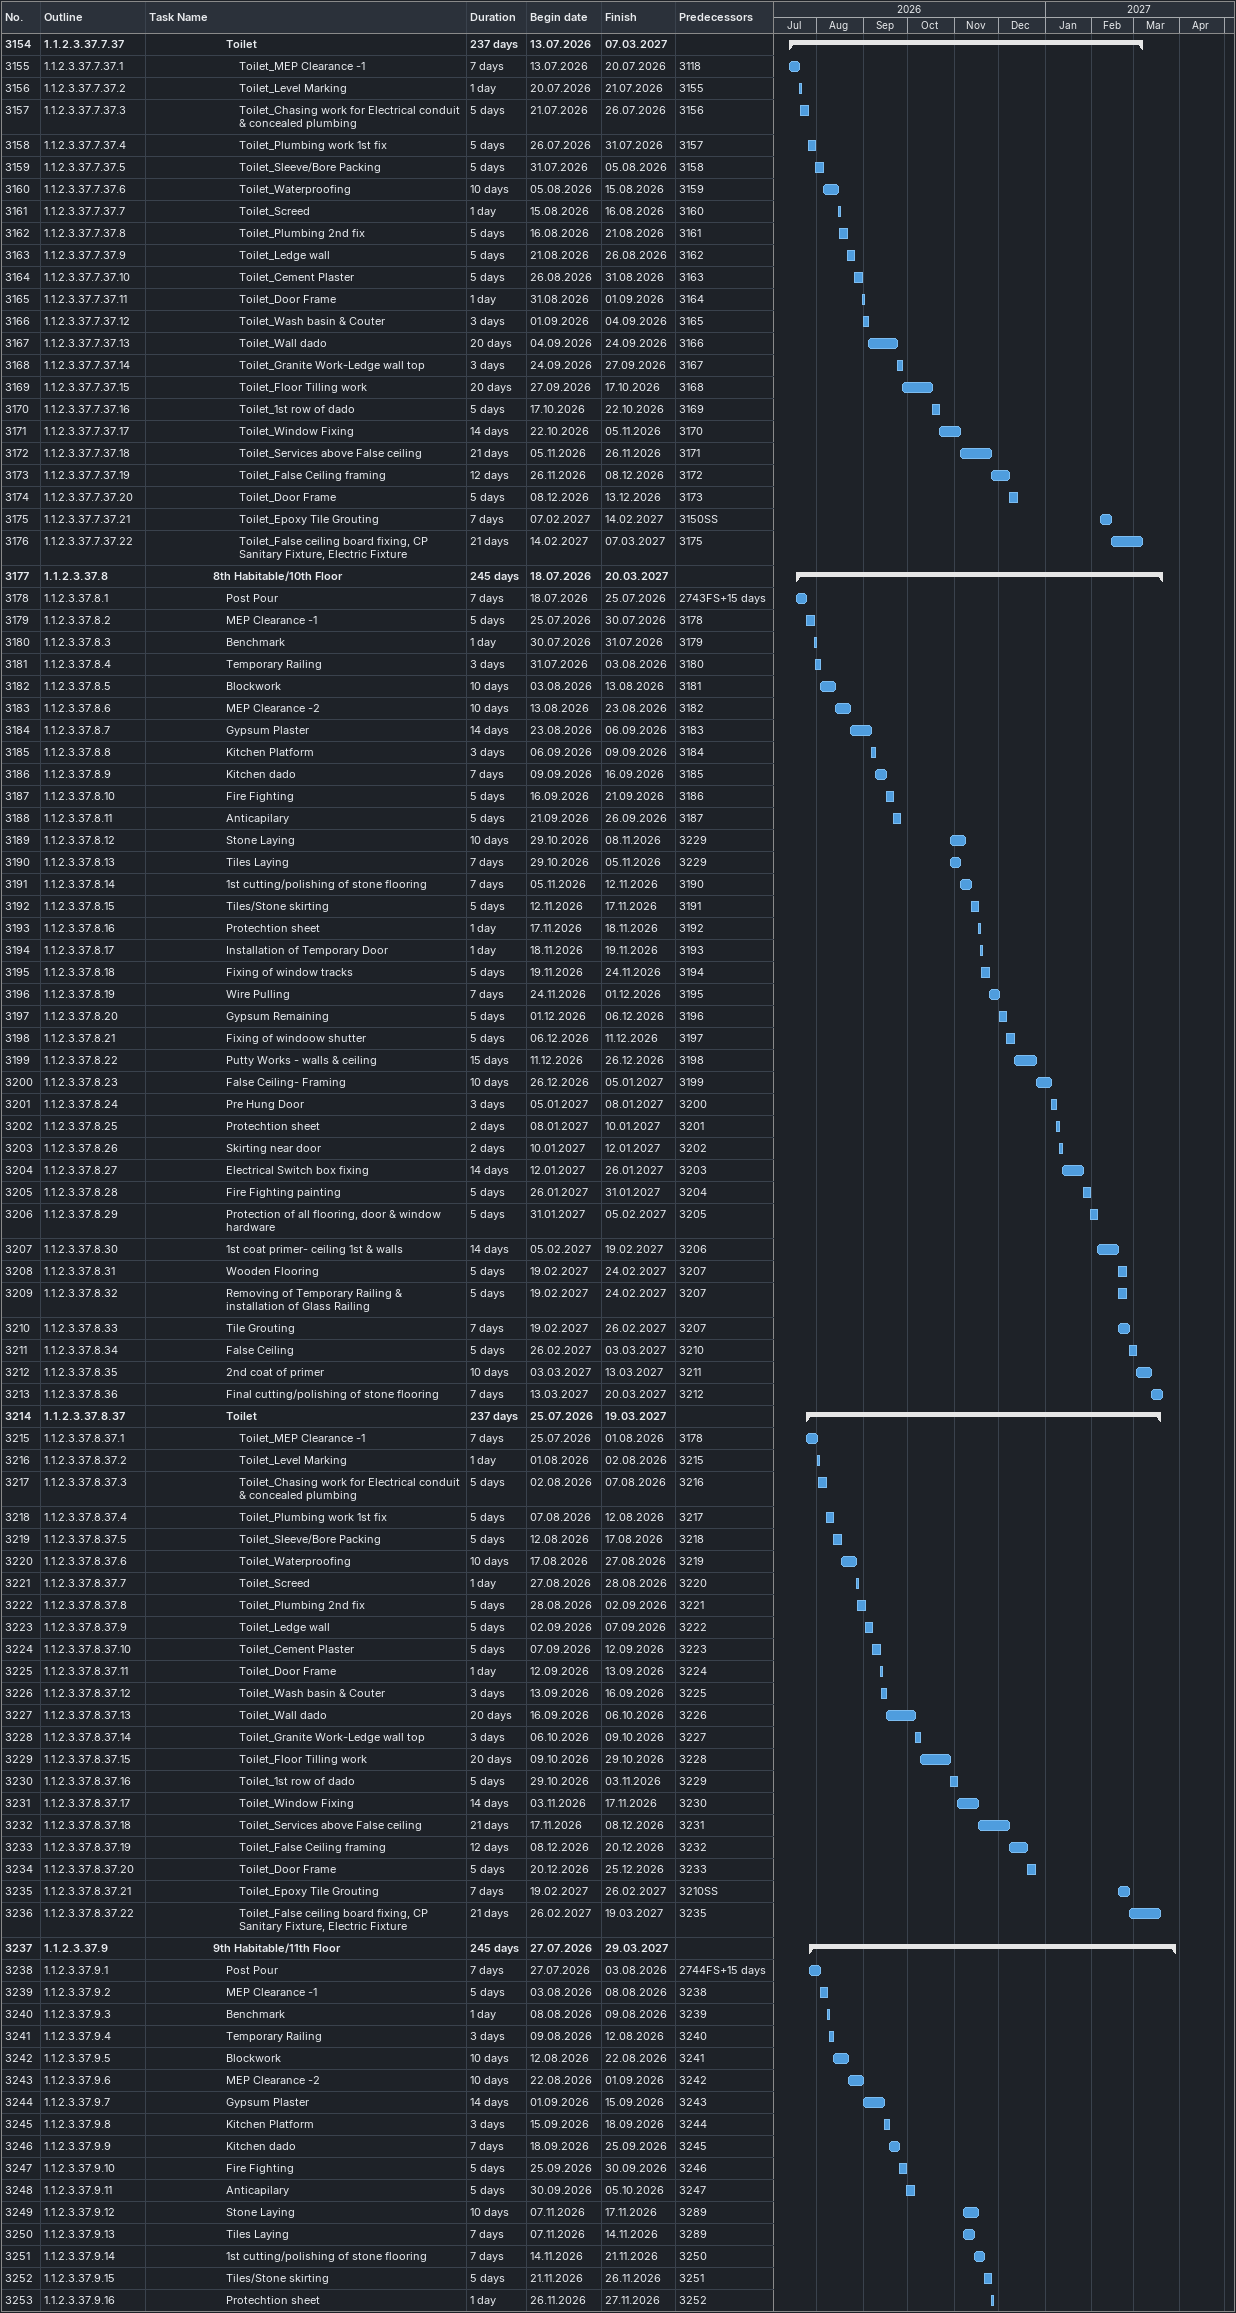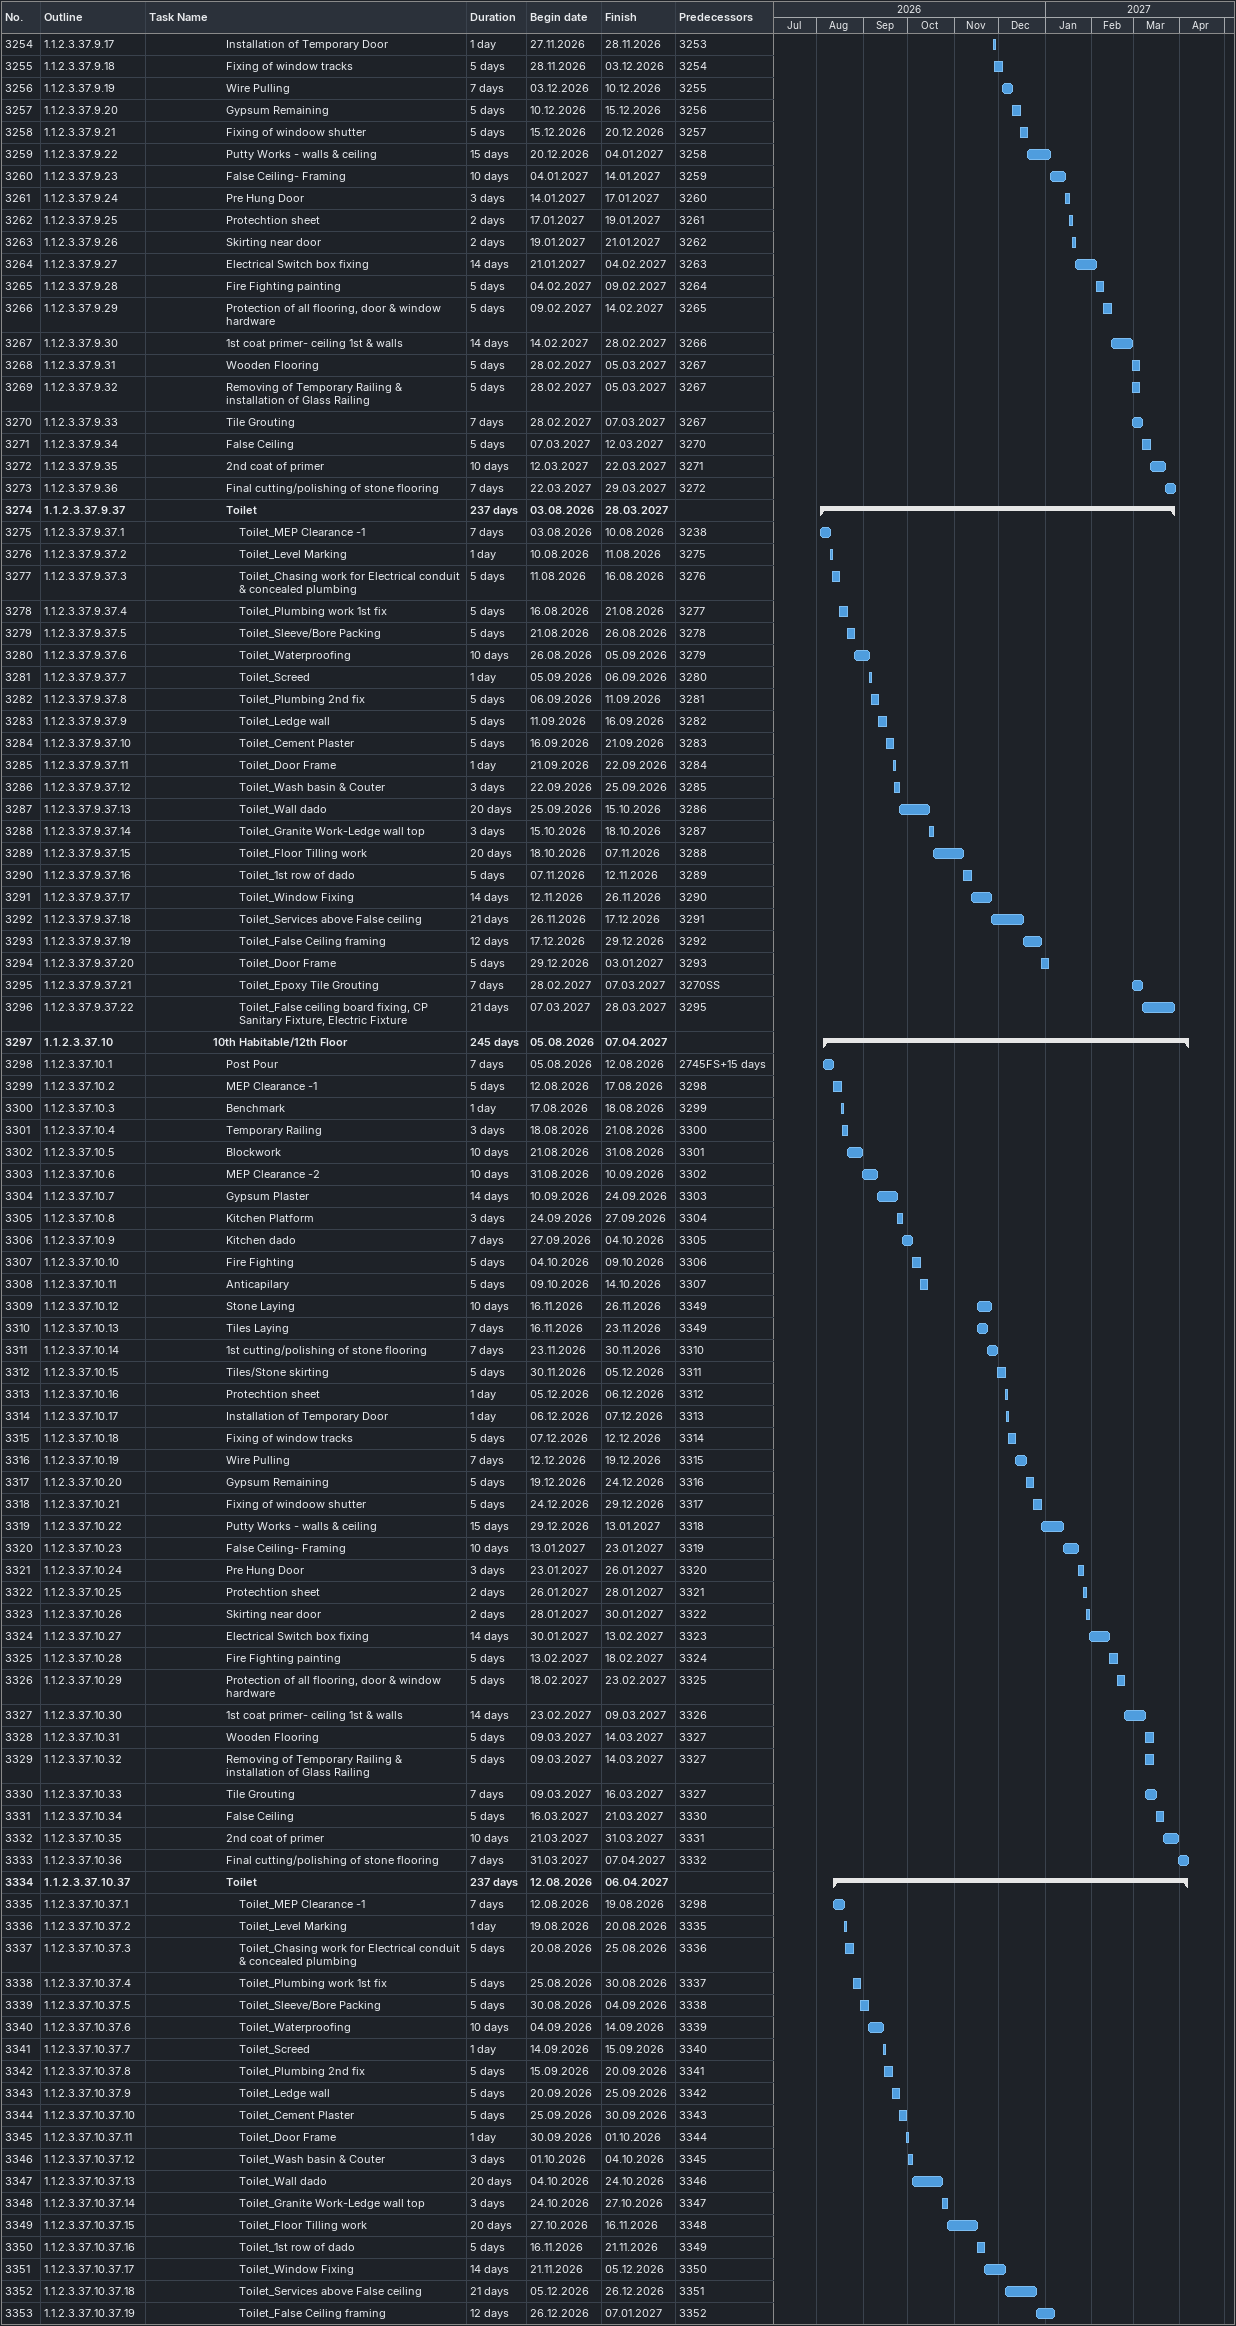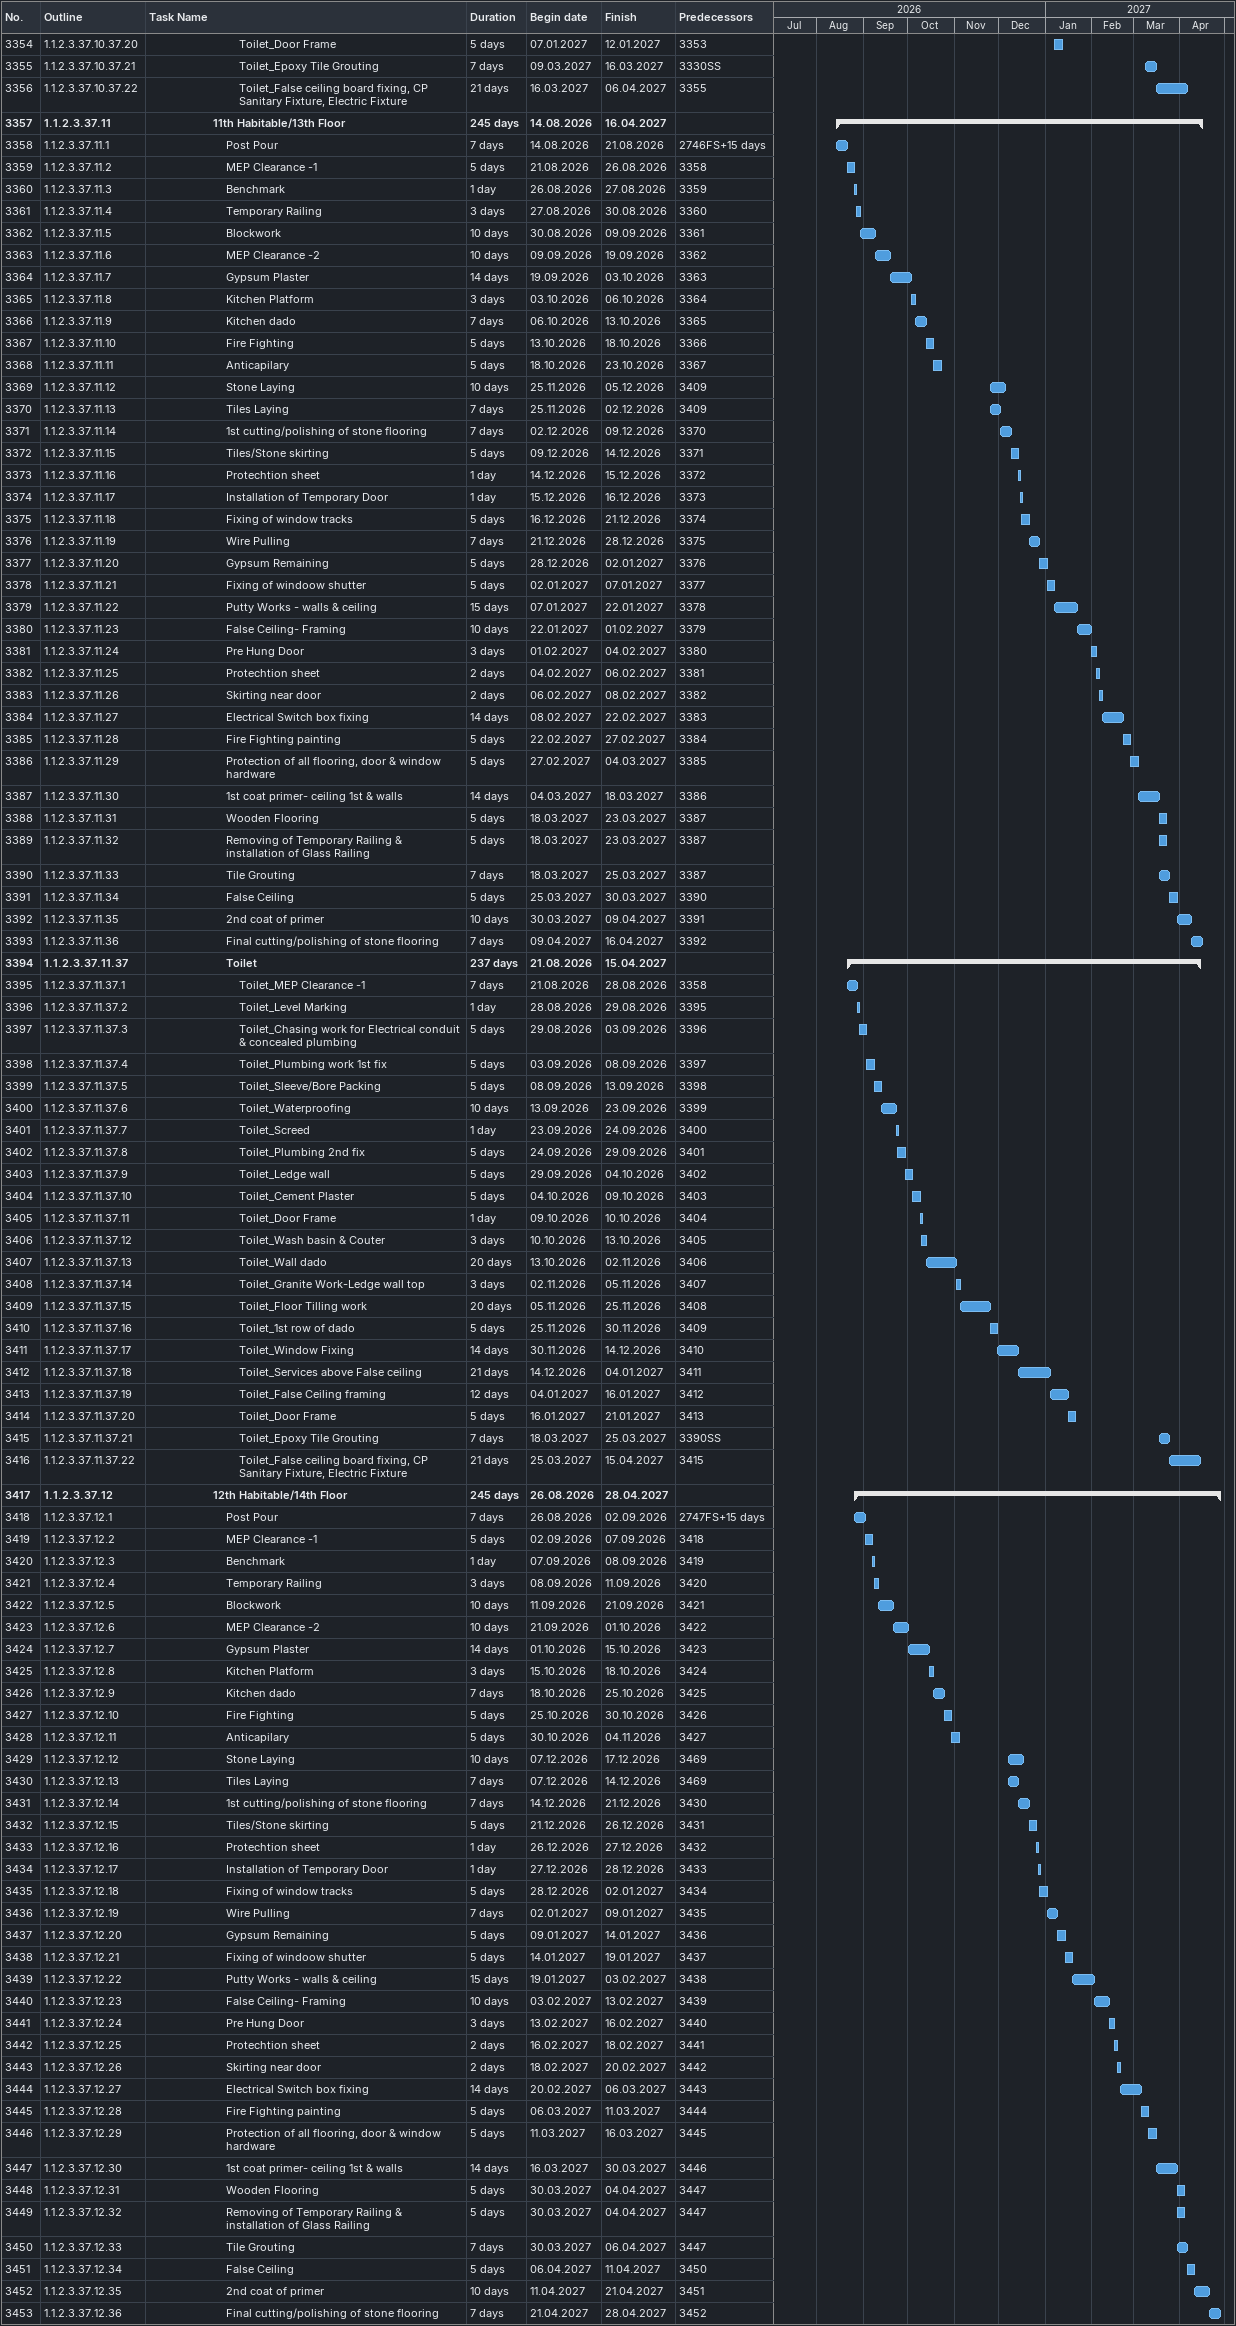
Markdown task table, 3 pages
| ID | WBS | Task | Duration | Start | Finish | Predecessors |
|---|---|---|---|---|---|---|
| 3154 | 1.1.2.3.37.7.37 | **Toilet** | 237d | 2026-07-13 | 2027-03-07 |  |
| 3155 | 1.1.2.3.37.7.37.1 | Toilet_MEP Clearance -1 | 7d | 2026-07-13 | 2026-07-20 | 3118 |
| 3156 | 1.1.2.3.37.7.37.2 | Toilet_Level Marking | 1d | 2026-07-20 | 2026-07-21 | 3155 |
| 3157 | 1.1.2.3.37.7.37.3 | Toilet_Chasing work for Electrical conduit & concealed plumbing | 5d | 2026-07-21 | 2026-07-26 | 3156 |
| 3158 | 1.1.2.3.37.7.37.4 | Toilet_Plumbing work 1st fix | 5d | 2026-07-26 | 2026-07-31 | 3157 |
| 3159 | 1.1.2.3.37.7.37.5 | Toilet_Sleeve/Bore Packing | 5d | 2026-07-31 | 2026-08-05 | 3158 |
| 3160 | 1.1.2.3.37.7.37.6 | Toilet_Waterproofing | 10d | 2026-08-05 | 2026-08-15 | 3159 |
| 3161 | 1.1.2.3.37.7.37.7 | Toilet_Screed | 1d | 2026-08-15 | 2026-08-16 | 3160 |
| 3162 | 1.1.2.3.37.7.37.8 | Toilet_Plumbing 2nd fix | 5d | 2026-08-16 | 2026-08-21 | 3161 |
| 3163 | 1.1.2.3.37.7.37.9 | Toilet_Ledge wall | 5d | 2026-08-21 | 2026-08-26 | 3162 |
| 3164 | 1.1.2.3.37.7.37.10 | Toilet_Cement Plaster | 5d | 2026-08-26 | 2026-08-31 | 3163 |
| 3165 | 1.1.2.3.37.7.37.11 | Toilet_Door Frame | 1d | 2026-08-31 | 2026-09-01 | 3164 |
| 3166 | 1.1.2.3.37.7.37.12 | Toilet_Wash basin & Couter | 3d | 2026-09-01 | 2026-09-04 | 3165 |
| 3167 | 1.1.2.3.37.7.37.13 | Toilet_Wall dado | 20d | 2026-09-04 | 2026-09-24 | 3166 |
| 3168 | 1.1.2.3.37.7.37.14 | Toilet_Granite Work-Ledge wall top | 3d | 2026-09-24 | 2026-09-27 | 3167 |
| 3169 | 1.1.2.3.37.7.37.15 | Toilet_Floor Tilling work | 20d | 2026-09-27 | 2026-10-17 | 3168 |
| 3170 | 1.1.2.3.37.7.37.16 | Toilet_1st row of dado | 5d | 2026-10-17 | 2026-10-22 | 3169 |
| 3171 | 1.1.2.3.37.7.37.17 | Toilet_Window Fixing | 14d | 2026-10-22 | 2026-11-05 | 3170 |
| 3172 | 1.1.2.3.37.7.37.18 | Toilet_Services above False ceiling | 21d | 2026-11-05 | 2026-11-26 | 3171 |
| 3173 | 1.1.2.3.37.7.37.19 | Toilet_False Ceiling framing | 12d | 2026-11-26 | 2026-12-08 | 3172 |
| 3174 | 1.1.2.3.37.7.37.20 | Toilet_Door Frame | 5d | 2026-12-08 | 2026-12-13 | 3173 |
| 3175 | 1.1.2.3.37.7.37.21 | Toilet_Epoxy Tile Grouting | 7d | 2027-02-07 | 2027-02-14 | 3150SS |
| 3176 | 1.1.2.3.37.7.37.22 | Toilet_False ceiling board fixing, CP Sanitary Fixture, Electric Fixture | 21d | 2027-02-14 | 2027-03-07 | 3175 |
| 3177 | 1.1.2.3.37.8 | **8th Habitable/10th Floor** | 245d | 2026-07-18 | 2027-03-20 |  |
| 3178 | 1.1.2.3.37.8.1 | Post Pour | 7d | 2026-07-18 | 2026-07-25 | 2743FS+15d |
| 3179 | 1.1.2.3.37.8.2 | MEP Clearance -1 | 5d | 2026-07-25 | 2026-07-30 | 3178 |
| 3180 | 1.1.2.3.37.8.3 | Benchmark | 1d | 2026-07-30 | 2026-07-31 | 3179 |
| 3181 | 1.1.2.3.37.8.4 | Temporary Railing | 3d | 2026-07-31 | 2026-08-03 | 3180 |
| 3182 | 1.1.2.3.37.8.5 | Blockwork | 10d | 2026-08-03 | 2026-08-13 | 3181 |
| 3183 | 1.1.2.3.37.8.6 | MEP Clearance -2 | 10d | 2026-08-13 | 2026-08-23 | 3182 |
| 3184 | 1.1.2.3.37.8.7 | Gypsum Plaster | 14d | 2026-08-23 | 2026-09-06 | 3183 |
| 3185 | 1.1.2.3.37.8.8 | Kitchen Platform | 3d | 2026-09-06 | 2026-09-09 | 3184 |
| 3186 | 1.1.2.3.37.8.9 | Kitchen dado | 7d | 2026-09-09 | 2026-09-16 | 3185 |
| 3187 | 1.1.2.3.37.8.10 | Fire Fighting | 5d | 2026-09-16 | 2026-09-21 | 3186 |
| 3188 | 1.1.2.3.37.8.11 | Anticapilary | 5d | 2026-09-21 | 2026-09-26 | 3187 |
| 3189 | 1.1.2.3.37.8.12 | Stone Laying | 10d | 2026-10-29 | 2026-11-08 | 3229 |
| 3190 | 1.1.2.3.37.8.13 | Tiles Laying | 7d | 2026-10-29 | 2026-11-05 | 3229 |
| 3191 | 1.1.2.3.37.8.14 | 1st cutting/polishing of stone flooring | 7d | 2026-11-05 | 2026-11-12 | 3190 |
| 3192 | 1.1.2.3.37.8.15 | Tiles/Stone skirting | 5d | 2026-11-12 | 2026-11-17 | 3191 |
| 3193 | 1.1.2.3.37.8.16 | Protechtion sheet | 1d | 2026-11-17 | 2026-11-18 | 3192 |
| 3194 | 1.1.2.3.37.8.17 | Installation of Temporary Door | 1d | 2026-11-18 | 2026-11-19 | 3193 |
| 3195 | 1.1.2.3.37.8.18 | Fixing of window tracks | 5d | 2026-11-19 | 2026-11-24 | 3194 |
| 3196 | 1.1.2.3.37.8.19 | Wire Pulling | 7d | 2026-11-24 | 2026-12-01 | 3195 |
| 3197 | 1.1.2.3.37.8.20 | Gypsum Remaining | 5d | 2026-12-01 | 2026-12-06 | 3196 |
| 3198 | 1.1.2.3.37.8.21 | Fixing of windoow shutter | 5d | 2026-12-06 | 2026-12-11 | 3197 |
| 3199 | 1.1.2.3.37.8.22 | Putty Works - walls & ceiling | 15d | 2026-12-11 | 2026-12-26 | 3198 |
| 3200 | 1.1.2.3.37.8.23 | False Ceiling- Framing | 10d | 2026-12-26 | 2027-01-05 | 3199 |
| 3201 | 1.1.2.3.37.8.24 | Pre Hung Door | 3d | 2027-01-05 | 2027-01-08 | 3200 |
| 3202 | 1.1.2.3.37.8.25 | Protechtion sheet | 2d | 2027-01-08 | 2027-01-10 | 3201 |
| 3203 | 1.1.2.3.37.8.26 | Skirting near door | 2d | 2027-01-10 | 2027-01-12 | 3202 |
| 3204 | 1.1.2.3.37.8.27 | Electrical Switch box fixing | 14d | 2027-01-12 | 2027-01-26 | 3203 |
| 3205 | 1.1.2.3.37.8.28 | Fire Fighting painting | 5d | 2027-01-26 | 2027-01-31 | 3204 |
| 3206 | 1.1.2.3.37.8.29 | Protection of all flooring, door & window hardware | 5d | 2027-01-31 | 2027-02-05 | 3205 |
| 3207 | 1.1.2.3.37.8.30 | 1st coat primer- ceiling 1st & walls | 14d | 2027-02-05 | 2027-02-19 | 3206 |
| 3208 | 1.1.2.3.37.8.31 | Wooden Flooring | 5d | 2027-02-19 | 2027-02-24 | 3207 |
| 3209 | 1.1.2.3.37.8.32 | Removing of Temporary Railing & installation of Glass Railing | 5d | 2027-02-19 | 2027-02-24 | 3207 |
| 3210 | 1.1.2.3.37.8.33 | Tile Grouting | 7d | 2027-02-19 | 2027-02-26 | 3207 |
| 3211 | 1.1.2.3.37.8.34 | False Ceiling | 5d | 2027-02-26 | 2027-03-03 | 3210 |
| 3212 | 1.1.2.3.37.8.35 | 2nd coat of primer | 10d | 2027-03-03 | 2027-03-13 | 3211 |
| 3213 | 1.1.2.3.37.8.36 | Final cutting/polishing of stone flooring | 7d | 2027-03-13 | 2027-03-20 | 3212 |
| 3214 | 1.1.2.3.37.8.37 | **Toilet** | 237d | 2026-07-25 | 2027-03-19 |  |
| 3215 | 1.1.2.3.37.8.37.1 | Toilet_MEP Clearance -1 | 7d | 2026-07-25 | 2026-08-01 | 3178 |
| 3216 | 1.1.2.3.37.8.37.2 | Toilet_Level Marking | 1d | 2026-08-01 | 2026-08-02 | 3215 |
| 3217 | 1.1.2.3.37.8.37.3 | Toilet_Chasing work for Electrical conduit & concealed plumbing | 5d | 2026-08-02 | 2026-08-07 | 3216 |
| 3218 | 1.1.2.3.37.8.37.4 | Toilet_Plumbing work 1st fix | 5d | 2026-08-07 | 2026-08-12 | 3217 |
| 3219 | 1.1.2.3.37.8.37.5 | Toilet_Sleeve/Bore Packing | 5d | 2026-08-12 | 2026-08-17 | 3218 |
| 3220 | 1.1.2.3.37.8.37.6 | Toilet_Waterproofing | 10d | 2026-08-17 | 2026-08-27 | 3219 |
| 3221 | 1.1.2.3.37.8.37.7 | Toilet_Screed | 1d | 2026-08-27 | 2026-08-28 | 3220 |
| 3222 | 1.1.2.3.37.8.37.8 | Toilet_Plumbing 2nd fix | 5d | 2026-08-28 | 2026-09-02 | 3221 |
| 3223 | 1.1.2.3.37.8.37.9 | Toilet_Ledge wall | 5d | 2026-09-02 | 2026-09-07 | 3222 |
| 3224 | 1.1.2.3.37.8.37.10 | Toilet_Cement Plaster | 5d | 2026-09-07 | 2026-09-12 | 3223 |
| 3225 | 1.1.2.3.37.8.37.11 | Toilet_Door Frame | 1d | 2026-09-12 | 2026-09-13 | 3224 |
| 3226 | 1.1.2.3.37.8.37.12 | Toilet_Wash basin & Couter | 3d | 2026-09-13 | 2026-09-16 | 3225 |
| 3227 | 1.1.2.3.37.8.37.13 | Toilet_Wall dado | 20d | 2026-09-16 | 2026-10-06 | 3226 |
| 3228 | 1.1.2.3.37.8.37.14 | Toilet_Granite Work-Ledge wall top | 3d | 2026-10-06 | 2026-10-09 | 3227 |
| 3229 | 1.1.2.3.37.8.37.15 | Toilet_Floor Tilling work | 20d | 2026-10-09 | 2026-10-29 | 3228 |
| 3230 | 1.1.2.3.37.8.37.16 | Toilet_1st row of dado | 5d | 2026-10-29 | 2026-11-03 | 3229 |
| 3231 | 1.1.2.3.37.8.37.17 | Toilet_Window Fixing | 14d | 2026-11-03 | 2026-11-17 | 3230 |
| 3232 | 1.1.2.3.37.8.37.18 | Toilet_Services above False ceiling | 21d | 2026-11-17 | 2026-12-08 | 3231 |
| 3233 | 1.1.2.3.37.8.37.19 | Toilet_False Ceiling framing | 12d | 2026-12-08 | 2026-12-20 | 3232 |
| 3234 | 1.1.2.3.37.8.37.20 | Toilet_Door Frame | 5d | 2026-12-20 | 2026-12-25 | 3233 |
| 3235 | 1.1.2.3.37.8.37.21 | Toilet_Epoxy Tile Grouting | 7d | 2027-02-19 | 2027-02-26 | 3210SS |
| 3236 | 1.1.2.3.37.8.37.22 | Toilet_False ceiling board fixing, CP Sanitary Fixture, Electric Fixture | 21d | 2027-02-26 | 2027-03-19 | 3235 |
| 3237 | 1.1.2.3.37.9 | **9th Habitable/11th Floor** | 245d | 2026-07-27 | 2027-03-29 |  |
| 3238 | 1.1.2.3.37.9.1 | Post Pour | 7d | 2026-07-27 | 2026-08-03 | 2744FS+15d |
| 3239 | 1.1.2.3.37.9.2 | MEP Clearance -1 | 5d | 2026-08-03 | 2026-08-08 | 3238 |
| 3240 | 1.1.2.3.37.9.3 | Benchmark | 1d | 2026-08-08 | 2026-08-09 | 3239 |
| 3241 | 1.1.2.3.37.9.4 | Temporary Railing | 3d | 2026-08-09 | 2026-08-12 | 3240 |
| 3242 | 1.1.2.3.37.9.5 | Blockwork | 10d | 2026-08-12 | 2026-08-22 | 3241 |
| 3243 | 1.1.2.3.37.9.6 | MEP Clearance -2 | 10d | 2026-08-22 | 2026-09-01 | 3242 |
| 3244 | 1.1.2.3.37.9.7 | Gypsum Plaster | 14d | 2026-09-01 | 2026-09-15 | 3243 |
| 3245 | 1.1.2.3.37.9.8 | Kitchen Platform | 3d | 2026-09-15 | 2026-09-18 | 3244 |
| 3246 | 1.1.2.3.37.9.9 | Kitchen dado | 7d | 2026-09-18 | 2026-09-25 | 3245 |
| 3247 | 1.1.2.3.37.9.10 | Fire Fighting | 5d | 2026-09-25 | 2026-09-30 | 3246 |
| 3248 | 1.1.2.3.37.9.11 | Anticapilary | 5d | 2026-09-30 | 2026-10-05 | 3247 |
| 3249 | 1.1.2.3.37.9.12 | Stone Laying | 10d | 2026-11-07 | 2026-11-17 | 3289 |
| 3250 | 1.1.2.3.37.9.13 | Tiles Laying | 7d | 2026-11-07 | 2026-11-14 | 3289 |
| 3251 | 1.1.2.3.37.9.14 | 1st cutting/polishing of stone flooring | 7d | 2026-11-14 | 2026-11-21 | 3250 |
| 3252 | 1.1.2.3.37.9.15 | Tiles/Stone skirting | 5d | 2026-11-21 | 2026-11-26 | 3251 |
| 3253 | 1.1.2.3.37.9.16 | Protechtion sheet | 1d | 2026-11-26 | 2026-11-27 | 3252 |
| 3254 | 1.1.2.3.37.9.17 | Installation of Temporary Door | 1d | 2026-11-27 | 2026-11-28 | 3253 |
| 3255 | 1.1.2.3.37.9.18 | Fixing of window tracks | 5d | 2026-11-28 | 2026-12-03 | 3254 |
| 3256 | 1.1.2.3.37.9.19 | Wire Pulling | 7d | 2026-12-03 | 2026-12-10 | 3255 |
| 3257 | 1.1.2.3.37.9.20 | Gypsum Remaining | 5d | 2026-12-10 | 2026-12-15 | 3256 |
| 3258 | 1.1.2.3.37.9.21 | Fixing of windoow shutter | 5d | 2026-12-15 | 2026-12-20 | 3257 |
| 3259 | 1.1.2.3.37.9.22 | Putty Works - walls & ceiling | 15d | 2026-12-20 | 2027-01-04 | 3258 |
| 3260 | 1.1.2.3.37.9.23 | False Ceiling- Framing | 10d | 2027-01-04 | 2027-01-14 | 3259 |
| 3261 | 1.1.2.3.37.9.24 | Pre Hung Door | 3d | 2027-01-14 | 2027-01-17 | 3260 |
| 3262 | 1.1.2.3.37.9.25 | Protechtion sheet | 2d | 2027-01-17 | 2027-01-19 | 3261 |
| 3263 | 1.1.2.3.37.9.26 | Skirting near door | 2d | 2027-01-19 | 2027-01-21 | 3262 |
| 3264 | 1.1.2.3.37.9.27 | Electrical Switch box fixing | 14d | 2027-01-21 | 2027-02-04 | 3263 |
| 3265 | 1.1.2.3.37.9.28 | Fire Fighting painting | 5d | 2027-02-04 | 2027-02-09 | 3264 |
| 3266 | 1.1.2.3.37.9.29 | Protection of all flooring, door & window hardware | 5d | 2027-02-09 | 2027-02-14 | 3265 |
| 3267 | 1.1.2.3.37.9.30 | 1st coat primer- ceiling 1st & walls | 14d | 2027-02-14 | 2027-02-28 | 3266 |
| 3268 | 1.1.2.3.37.9.31 | Wooden Flooring | 5d | 2027-02-28 | 2027-03-05 | 3267 |
| 3269 | 1.1.2.3.37.9.32 | Removing of Temporary Railing & installation of Glass Railing | 5d | 2027-02-28 | 2027-03-05 | 3267 |
| 3270 | 1.1.2.3.37.9.33 | Tile Grouting | 7d | 2027-02-28 | 2027-03-07 | 3267 |
| 3271 | 1.1.2.3.37.9.34 | False Ceiling | 5d | 2027-03-07 | 2027-03-12 | 3270 |
| 3272 | 1.1.2.3.37.9.35 | 2nd coat of primer | 10d | 2027-03-12 | 2027-03-22 | 3271 |
| 3273 | 1.1.2.3.37.9.36 | Final cutting/polishing of stone flooring | 7d | 2027-03-22 | 2027-03-29 | 3272 |
| 3274 | 1.1.2.3.37.9.37 | **Toilet** | 237d | 2026-08-03 | 2027-03-28 |  |
| 3275 | 1.1.2.3.37.9.37.1 | Toilet_MEP Clearance -1 | 7d | 2026-08-03 | 2026-08-10 | 3238 |
| 3276 | 1.1.2.3.37.9.37.2 | Toilet_Level Marking | 1d | 2026-08-10 | 2026-08-11 | 3275 |
| 3277 | 1.1.2.3.37.9.37.3 | Toilet_Chasing work for Electrical conduit & concealed plumbing | 5d | 2026-08-11 | 2026-08-16 | 3276 |
| 3278 | 1.1.2.3.37.9.37.4 | Toilet_Plumbing work 1st fix | 5d | 2026-08-16 | 2026-08-21 | 3277 |
| 3279 | 1.1.2.3.37.9.37.5 | Toilet_Sleeve/Bore Packing | 5d | 2026-08-21 | 2026-08-26 | 3278 |
| 3280 | 1.1.2.3.37.9.37.6 | Toilet_Waterproofing | 10d | 2026-08-26 | 2026-09-05 | 3279 |
| 3281 | 1.1.2.3.37.9.37.7 | Toilet_Screed | 1d | 2026-09-05 | 2026-09-06 | 3280 |
| 3282 | 1.1.2.3.37.9.37.8 | Toilet_Plumbing 2nd fix | 5d | 2026-09-06 | 2026-09-11 | 3281 |
| 3283 | 1.1.2.3.37.9.37.9 | Toilet_Ledge wall | 5d | 2026-09-11 | 2026-09-16 | 3282 |
| 3284 | 1.1.2.3.37.9.37.10 | Toilet_Cement Plaster | 5d | 2026-09-16 | 2026-09-21 | 3283 |
| 3285 | 1.1.2.3.37.9.37.11 | Toilet_Door Frame | 1d | 2026-09-21 | 2026-09-22 | 3284 |
| 3286 | 1.1.2.3.37.9.37.12 | Toilet_Wash basin & Couter | 3d | 2026-09-22 | 2026-09-25 | 3285 |
| 3287 | 1.1.2.3.37.9.37.13 | Toilet_Wall dado | 20d | 2026-09-25 | 2026-10-15 | 3286 |
| 3288 | 1.1.2.3.37.9.37.14 | Toilet_Granite Work-Ledge wall top | 3d | 2026-10-15 | 2026-10-18 | 3287 |
| 3289 | 1.1.2.3.37.9.37.15 | Toilet_Floor Tilling work | 20d | 2026-10-18 | 2026-11-07 | 3288 |
| 3290 | 1.1.2.3.37.9.37.16 | Toilet_1st row of dado | 5d | 2026-11-07 | 2026-11-12 | 3289 |
| 3291 | 1.1.2.3.37.9.37.17 | Toilet_Window Fixing | 14d | 2026-11-12 | 2026-11-26 | 3290 |
| 3292 | 1.1.2.3.37.9.37.18 | Toilet_Services above False ceiling | 21d | 2026-11-26 | 2026-12-17 | 3291 |
| 3293 | 1.1.2.3.37.9.37.19 | Toilet_False Ceiling framing | 12d | 2026-12-17 | 2026-12-29 | 3292 |
| 3294 | 1.1.2.3.37.9.37.20 | Toilet_Door Frame | 5d | 2026-12-29 | 2027-01-03 | 3293 |
| 3295 | 1.1.2.3.37.9.37.21 | Toilet_Epoxy Tile Grouting | 7d | 2027-02-28 | 2027-03-07 | 3270SS |
| 3296 | 1.1.2.3.37.9.37.22 | Toilet_False ceiling board fixing, CP Sanitary Fixture, Electric Fixture | 21d | 2027-03-07 | 2027-03-28 | 3295 |
| 3297 | 1.1.2.3.37.10 | **10th Habitable/12th Floor** | 245d | 2026-08-05 | 2027-04-07 |  |
| 3298 | 1.1.2.3.37.10.1 | Post Pour | 7d | 2026-08-05 | 2026-08-12 | 2745FS+15d |
| 3299 | 1.1.2.3.37.10.2 | MEP Clearance -1 | 5d | 2026-08-12 | 2026-08-17 | 3298 |
| 3300 | 1.1.2.3.37.10.3 | Benchmark | 1d | 2026-08-17 | 2026-08-18 | 3299 |
| 3301 | 1.1.2.3.37.10.4 | Temporary Railing | 3d | 2026-08-18 | 2026-08-21 | 3300 |
| 3302 | 1.1.2.3.37.10.5 | Blockwork | 10d | 2026-08-21 | 2026-08-31 | 3301 |
| 3303 | 1.1.2.3.37.10.6 | MEP Clearance -2 | 10d | 2026-08-31 | 2026-09-10 | 3302 |
| 3304 | 1.1.2.3.37.10.7 | Gypsum Plaster | 14d | 2026-09-10 | 2026-09-24 | 3303 |
| 3305 | 1.1.2.3.37.10.8 | Kitchen Platform | 3d | 2026-09-24 | 2026-09-27 | 3304 |
| 3306 | 1.1.2.3.37.10.9 | Kitchen dado | 7d | 2026-09-27 | 2026-10-04 | 3305 |
| 3307 | 1.1.2.3.37.10.10 | Fire Fighting | 5d | 2026-10-04 | 2026-10-09 | 3306 |
| 3308 | 1.1.2.3.37.10.11 | Anticapilary | 5d | 2026-10-09 | 2026-10-14 | 3307 |
| 3309 | 1.1.2.3.37.10.12 | Stone Laying | 10d | 2026-11-16 | 2026-11-26 | 3349 |
| 3310 | 1.1.2.3.37.10.13 | Tiles Laying | 7d | 2026-11-16 | 2026-11-23 | 3349 |
| 3311 | 1.1.2.3.37.10.14 | 1st cutting/polishing of stone flooring | 7d | 2026-11-23 | 2026-11-30 | 3310 |
| 3312 | 1.1.2.3.37.10.15 | Tiles/Stone skirting | 5d | 2026-11-30 | 2026-12-05 | 3311 |
| 3313 | 1.1.2.3.37.10.16 | Protechtion sheet | 1d | 2026-12-05 | 2026-12-06 | 3312 |
| 3314 | 1.1.2.3.37.10.17 | Installation of Temporary Door | 1d | 2026-12-06 | 2026-12-07 | 3313 |
| 3315 | 1.1.2.3.37.10.18 | Fixing of window tracks | 5d | 2026-12-07 | 2026-12-12 | 3314 |
| 3316 | 1.1.2.3.37.10.19 | Wire Pulling | 7d | 2026-12-12 | 2026-12-19 | 3315 |
| 3317 | 1.1.2.3.37.10.20 | Gypsum Remaining | 5d | 2026-12-19 | 2026-12-24 | 3316 |
| 3318 | 1.1.2.3.37.10.21 | Fixing of windoow shutter | 5d | 2026-12-24 | 2026-12-29 | 3317 |
| 3319 | 1.1.2.3.37.10.22 | Putty Works - walls & ceiling | 15d | 2026-12-29 | 2027-01-13 | 3318 |
| 3320 | 1.1.2.3.37.10.23 | False Ceiling- Framing | 10d | 2027-01-13 | 2027-01-23 | 3319 |
| 3321 | 1.1.2.3.37.10.24 | Pre Hung Door | 3d | 2027-01-23 | 2027-01-26 | 3320 |
| 3322 | 1.1.2.3.37.10.25 | Protechtion sheet | 2d | 2027-01-26 | 2027-01-28 | 3321 |
| 3323 | 1.1.2.3.37.10.26 | Skirting near door | 2d | 2027-01-28 | 2027-01-30 | 3322 |
| 3324 | 1.1.2.3.37.10.27 | Electrical Switch box fixing | 14d | 2027-01-30 | 2027-02-13 | 3323 |
| 3325 | 1.1.2.3.37.10.28 | Fire Fighting painting | 5d | 2027-02-13 | 2027-02-18 | 3324 |
| 3326 | 1.1.2.3.37.10.29 | Protection of all flooring, door & window hardware | 5d | 2027-02-18 | 2027-02-23 | 3325 |
| 3327 | 1.1.2.3.37.10.30 | 1st coat primer- ceiling 1st & walls | 14d | 2027-02-23 | 2027-03-09 | 3326 |
| 3328 | 1.1.2.3.37.10.31 | Wooden Flooring | 5d | 2027-03-09 | 2027-03-14 | 3327 |
| 3329 | 1.1.2.3.37.10.32 | Removing of Temporary Railing & installation of Glass Railing | 5d | 2027-03-09 | 2027-03-14 | 3327 |
| 3330 | 1.1.2.3.37.10.33 | Tile Grouting | 7d | 2027-03-09 | 2027-03-16 | 3327 |
| 3331 | 1.1.2.3.37.10.34 | False Ceiling | 5d | 2027-03-16 | 2027-03-21 | 3330 |
| 3332 | 1.1.2.3.37.10.35 | 2nd coat of primer | 10d | 2027-03-21 | 2027-03-31 | 3331 |
| 3333 | 1.1.2.3.37.10.36 | Final cutting/polishing of stone flooring | 7d | 2027-03-31 | 2027-04-07 | 3332 |
| 3334 | 1.1.2.3.37.10.37 | **Toilet** | 237d | 2026-08-12 | 2027-04-06 |  |
| 3335 | 1.1.2.3.37.10.37.1 | Toilet_MEP Clearance -1 | 7d | 2026-08-12 | 2026-08-19 | 3298 |
| 3336 | 1.1.2.3.37.10.37.2 | Toilet_Level Marking | 1d | 2026-08-19 | 2026-08-20 | 3335 |
| 3337 | 1.1.2.3.37.10.37.3 | Toilet_Chasing work for Electrical conduit & concealed plumbing | 5d | 2026-08-20 | 2026-08-25 | 3336 |
| 3338 | 1.1.2.3.37.10.37.4 | Toilet_Plumbing work 1st fix | 5d | 2026-08-25 | 2026-08-30 | 3337 |
| 3339 | 1.1.2.3.37.10.37.5 | Toilet_Sleeve/Bore Packing | 5d | 2026-08-30 | 2026-09-04 | 3338 |
| 3340 | 1.1.2.3.37.10.37.6 | Toilet_Waterproofing | 10d | 2026-09-04 | 2026-09-14 | 3339 |
| 3341 | 1.1.2.3.37.10.37.7 | Toilet_Screed | 1d | 2026-09-14 | 2026-09-15 | 3340 |
| 3342 | 1.1.2.3.37.10.37.8 | Toilet_Plumbing 2nd fix | 5d | 2026-09-15 | 2026-09-20 | 3341 |
| 3343 | 1.1.2.3.37.10.37.9 | Toilet_Ledge wall | 5d | 2026-09-20 | 2026-09-25 | 3342 |
| 3344 | 1.1.2.3.37.10.37.10 | Toilet_Cement Plaster | 5d | 2026-09-25 | 2026-09-30 | 3343 |
| 3345 | 1.1.2.3.37.10.37.11 | Toilet_Door Frame | 1d | 2026-09-30 | 2026-10-01 | 3344 |
| 3346 | 1.1.2.3.37.10.37.12 | Toilet_Wash basin & Couter | 3d | 2026-10-01 | 2026-10-04 | 3345 |
| 3347 | 1.1.2.3.37.10.37.13 | Toilet_Wall dado | 20d | 2026-10-04 | 2026-10-24 | 3346 |
| 3348 | 1.1.2.3.37.10.37.14 | Toilet_Granite Work-Ledge wall top | 3d | 2026-10-24 | 2026-10-27 | 3347 |
| 3349 | 1.1.2.3.37.10.37.15 | Toilet_Floor Tilling work | 20d | 2026-10-27 | 2026-11-16 | 3348 |
| 3350 | 1.1.2.3.37.10.37.16 | Toilet_1st row of dado | 5d | 2026-11-16 | 2026-11-21 | 3349 |
| 3351 | 1.1.2.3.37.10.37.17 | Toilet_Window Fixing | 14d | 2026-11-21 | 2026-12-05 | 3350 |
| 3352 | 1.1.2.3.37.10.37.18 | Toilet_Services above False ceiling | 21d | 2026-12-05 | 2026-12-26 | 3351 |
| 3353 | 1.1.2.3.37.10.37.19 | Toilet_False Ceiling framing | 12d | 2026-12-26 | 2027-01-07 | 3352 |
| 3354 | 1.1.2.3.37.10.37.20 | Toilet_Door Frame | 5d | 2027-01-07 | 2027-01-12 | 3353 |
| 3355 | 1.1.2.3.37.10.37.21 | Toilet_Epoxy Tile Grouting | 7d | 2027-03-09 | 2027-03-16 | 3330SS |
| 3356 | 1.1.2.3.37.10.37.22 | Toilet_False ceiling board fixing, CP Sanitary Fixture, Electric Fixture | 21d | 2027-03-16 | 2027-04-06 | 3355 |
| 3357 | 1.1.2.3.37.11 | **11th Habitable/13th Floor** | 245d | 2026-08-14 | 2027-04-16 |  |
| 3358 | 1.1.2.3.37.11.1 | Post Pour | 7d | 2026-08-14 | 2026-08-21 | 2746FS+15d |
| 3359 | 1.1.2.3.37.11.2 | MEP Clearance -1 | 5d | 2026-08-21 | 2026-08-26 | 3358 |
| 3360 | 1.1.2.3.37.11.3 | Benchmark | 1d | 2026-08-26 | 2026-08-27 | 3359 |
| 3361 | 1.1.2.3.37.11.4 | Temporary Railing | 3d | 2026-08-27 | 2026-08-30 | 3360 |
| 3362 | 1.1.2.3.37.11.5 | Blockwork | 10d | 2026-08-30 | 2026-09-09 | 3361 |
| 3363 | 1.1.2.3.37.11.6 | MEP Clearance -2 | 10d | 2026-09-09 | 2026-09-19 | 3362 |
| 3364 | 1.1.2.3.37.11.7 | Gypsum Plaster | 14d | 2026-09-19 | 2026-10-03 | 3363 |
| 3365 | 1.1.2.3.37.11.8 | Kitchen Platform | 3d | 2026-10-03 | 2026-10-06 | 3364 |
| 3366 | 1.1.2.3.37.11.9 | Kitchen dado | 7d | 2026-10-06 | 2026-10-13 | 3365 |
| 3367 | 1.1.2.3.37.11.10 | Fire Fighting | 5d | 2026-10-13 | 2026-10-18 | 3366 |
| 3368 | 1.1.2.3.37.11.11 | Anticapilary | 5d | 2026-10-18 | 2026-10-23 | 3367 |
| 3369 | 1.1.2.3.37.11.12 | Stone Laying | 10d | 2026-11-25 | 2026-12-05 | 3409 |
| 3370 | 1.1.2.3.37.11.13 | Tiles Laying | 7d | 2026-11-25 | 2026-12-02 | 3409 |
| 3371 | 1.1.2.3.37.11.14 | 1st cutting/polishing of stone flooring | 7d | 2026-12-02 | 2026-12-09 | 3370 |
| 3372 | 1.1.2.3.37.11.15 | Tiles/Stone skirting | 5d | 2026-12-09 | 2026-12-14 | 3371 |
| 3373 | 1.1.2.3.37.11.16 | Protechtion sheet | 1d | 2026-12-14 | 2026-12-15 | 3372 |
| 3374 | 1.1.2.3.37.11.17 | Installation of Temporary Door | 1d | 2026-12-15 | 2026-12-16 | 3373 |
| 3375 | 1.1.2.3.37.11.18 | Fixing of window tracks | 5d | 2026-12-16 | 2026-12-21 | 3374 |
| 3376 | 1.1.2.3.37.11.19 | Wire Pulling | 7d | 2026-12-21 | 2026-12-28 | 3375 |
| 3377 | 1.1.2.3.37.11.20 | Gypsum Remaining | 5d | 2026-12-28 | 2027-01-02 | 3376 |
| 3378 | 1.1.2.3.37.11.21 | Fixing of windoow shutter | 5d | 2027-01-02 | 2027-01-07 | 3377 |
| 3379 | 1.1.2.3.37.11.22 | Putty Works - walls & ceiling | 15d | 2027-01-07 | 2027-01-22 | 3378 |
| 3380 | 1.1.2.3.37.11.23 | False Ceiling- Framing | 10d | 2027-01-22 | 2027-02-01 | 3379 |
| 3381 | 1.1.2.3.37.11.24 | Pre Hung Door | 3d | 2027-02-01 | 2027-02-04 | 3380 |
| 3382 | 1.1.2.3.37.11.25 | Protechtion sheet | 2d | 2027-02-04 | 2027-02-06 | 3381 |
| 3383 | 1.1.2.3.37.11.26 | Skirting near door | 2d | 2027-02-06 | 2027-02-08 | 3382 |
| 3384 | 1.1.2.3.37.11.27 | Electrical Switch box fixing | 14d | 2027-02-08 | 2027-02-22 | 3383 |
| 3385 | 1.1.2.3.37.11.28 | Fire Fighting painting | 5d | 2027-02-22 | 2027-02-27 | 3384 |
| 3386 | 1.1.2.3.37.11.29 | Protection of all flooring, door & window hardware | 5d | 2027-02-27 | 2027-03-04 | 3385 |
| 3387 | 1.1.2.3.37.11.30 | 1st coat primer- ceiling 1st & walls | 14d | 2027-03-04 | 2027-03-18 | 3386 |
| 3388 | 1.1.2.3.37.11.31 | Wooden Flooring | 5d | 2027-03-18 | 2027-03-23 | 3387 |
| 3389 | 1.1.2.3.37.11.32 | Removing of Temporary Railing & installation of Glass Railing | 5d | 2027-03-18 | 2027-03-23 | 3387 |
| 3390 | 1.1.2.3.37.11.33 | Tile Grouting | 7d | 2027-03-18 | 2027-03-25 | 3387 |
| 3391 | 1.1.2.3.37.11.34 | False Ceiling | 5d | 2027-03-25 | 2027-03-30 | 3390 |
| 3392 | 1.1.2.3.37.11.35 | 2nd coat of primer | 10d | 2027-03-30 | 2027-04-09 | 3391 |
| 3393 | 1.1.2.3.37.11.36 | Final cutting/polishing of stone flooring | 7d | 2027-04-09 | 2027-04-16 | 3392 |
| 3394 | 1.1.2.3.37.11.37 | **Toilet** | 237d | 2026-08-21 | 2027-04-15 |  |
| 3395 | 1.1.2.3.37.11.37.1 | Toilet_MEP Clearance -1 | 7d | 2026-08-21 | 2026-08-28 | 3358 |
| 3396 | 1.1.2.3.37.11.37.2 | Toilet_Level Marking | 1d | 2026-08-28 | 2026-08-29 | 3395 |
| 3397 | 1.1.2.3.37.11.37.3 | Toilet_Chasing work for Electrical conduit & concealed plumbing | 5d | 2026-08-29 | 2026-09-03 | 3396 |
| 3398 | 1.1.2.3.37.11.37.4 | Toilet_Plumbing work 1st fix | 5d | 2026-09-03 | 2026-09-08 | 3397 |
| 3399 | 1.1.2.3.37.11.37.5 | Toilet_Sleeve/Bore Packing | 5d | 2026-09-08 | 2026-09-13 | 3398 |
| 3400 | 1.1.2.3.37.11.37.6 | Toilet_Waterproofing | 10d | 2026-09-13 | 2026-09-23 | 3399 |
| 3401 | 1.1.2.3.37.11.37.7 | Toilet_Screed | 1d | 2026-09-23 | 2026-09-24 | 3400 |
| 3402 | 1.1.2.3.37.11.37.8 | Toilet_Plumbing 2nd fix | 5d | 2026-09-24 | 2026-09-29 | 3401 |
| 3403 | 1.1.2.3.37.11.37.9 | Toilet_Ledge wall | 5d | 2026-09-29 | 2026-10-04 | 3402 |
| 3404 | 1.1.2.3.37.11.37.10 | Toilet_Cement Plaster | 5d | 2026-10-04 | 2026-10-09 | 3403 |
| 3405 | 1.1.2.3.37.11.37.11 | Toilet_Door Frame | 1d | 2026-10-09 | 2026-10-10 | 3404 |
| 3406 | 1.1.2.3.37.11.37.12 | Toilet_Wash basin & Couter | 3d | 2026-10-10 | 2026-10-13 | 3405 |
| 3407 | 1.1.2.3.37.11.37.13 | Toilet_Wall dado | 20d | 2026-10-13 | 2026-11-02 | 3406 |
| 3408 | 1.1.2.3.37.11.37.14 | Toilet_Granite Work-Ledge wall top | 3d | 2026-11-02 | 2026-11-05 | 3407 |
| 3409 | 1.1.2.3.37.11.37.15 | Toilet_Floor Tilling work | 20d | 2026-11-05 | 2026-11-25 | 3408 |
| 3410 | 1.1.2.3.37.11.37.16 | Toilet_1st row of dado | 5d | 2026-11-25 | 2026-11-30 | 3409 |
| 3411 | 1.1.2.3.37.11.37.17 | Toilet_Window Fixing | 14d | 2026-11-30 | 2026-12-14 | 3410 |
| 3412 | 1.1.2.3.37.11.37.18 | Toilet_Services above False ceiling | 21d | 2026-12-14 | 2027-01-04 | 3411 |
| 3413 | 1.1.2.3.37.11.37.19 | Toilet_False Ceiling framing | 12d | 2027-01-04 | 2027-01-16 | 3412 |
| 3414 | 1.1.2.3.37.11.37.20 | Toilet_Door Frame | 5d | 2027-01-16 | 2027-01-21 | 3413 |
| 3415 | 1.1.2.3.37.11.37.21 | Toilet_Epoxy Tile Grouting | 7d | 2027-03-18 | 2027-03-25 | 3390SS |
| 3416 | 1.1.2.3.37.11.37.22 | Toilet_False ceiling board fixing, CP Sanitary Fixture, Electric Fixture | 21d | 2027-03-25 | 2027-04-15 | 3415 |
| 3417 | 1.1.2.3.37.12 | **12th Habitable/14th Floor** | 245d | 2026-08-26 | 2027-04-28 |  |
| 3418 | 1.1.2.3.37.12.1 | Post Pour | 7d | 2026-08-26 | 2026-09-02 | 2747FS+15d |
| 3419 | 1.1.2.3.37.12.2 | MEP Clearance -1 | 5d | 2026-09-02 | 2026-09-07 | 3418 |
| 3420 | 1.1.2.3.37.12.3 | Benchmark | 1d | 2026-09-07 | 2026-09-08 | 3419 |
| 3421 | 1.1.2.3.37.12.4 | Temporary Railing | 3d | 2026-09-08 | 2026-09-11 | 3420 |
| 3422 | 1.1.2.3.37.12.5 | Blockwork | 10d | 2026-09-11 | 2026-09-21 | 3421 |
| 3423 | 1.1.2.3.37.12.6 | MEP Clearance -2 | 10d | 2026-09-21 | 2026-10-01 | 3422 |
| 3424 | 1.1.2.3.37.12.7 | Gypsum Plaster | 14d | 2026-10-01 | 2026-10-15 | 3423 |
| 3425 | 1.1.2.3.37.12.8 | Kitchen Platform | 3d | 2026-10-15 | 2026-10-18 | 3424 |
| 3426 | 1.1.2.3.37.12.9 | Kitchen dado | 7d | 2026-10-18 | 2026-10-25 | 3425 |
| 3427 | 1.1.2.3.37.12.10 | Fire Fighting | 5d | 2026-10-25 | 2026-10-30 | 3426 |
| 3428 | 1.1.2.3.37.12.11 | Anticapilary | 5d | 2026-10-30 | 2026-11-04 | 3427 |
| 3429 | 1.1.2.3.37.12.12 | Stone Laying | 10d | 2026-12-07 | 2026-12-17 | 3469 |
| 3430 | 1.1.2.3.37.12.13 | Tiles Laying | 7d | 2026-12-07 | 2026-12-14 | 3469 |
| 3431 | 1.1.2.3.37.12.14 | 1st cutting/polishing of stone flooring | 7d | 2026-12-14 | 2026-12-21 | 3430 |
| 3432 | 1.1.2.3.37.12.15 | Tiles/Stone skirting | 5d | 2026-12-21 | 2026-12-26 | 3431 |
| 3433 | 1.1.2.3.37.12.16 | Protechtion sheet | 1d | 2026-12-26 | 2026-12-27 | 3432 |
| 3434 | 1.1.2.3.37.12.17 | Installation of Temporary Door | 1d | 2026-12-27 | 2026-12-28 | 3433 |
| 3435 | 1.1.2.3.37.12.18 | Fixing of window tracks | 5d | 2026-12-28 | 2027-01-02 | 3434 |
| 3436 | 1.1.2.3.37.12.19 | Wire Pulling | 7d | 2027-01-02 | 2027-01-09 | 3435 |
| 3437 | 1.1.2.3.37.12.20 | Gypsum Remaining | 5d | 2027-01-09 | 2027-01-14 | 3436 |
| 3438 | 1.1.2.3.37.12.21 | Fixing of windoow shutter | 5d | 2027-01-14 | 2027-01-19 | 3437 |
| 3439 | 1.1.2.3.37.12.22 | Putty Works - walls & ceiling | 15d | 2027-01-19 | 2027-02-03 | 3438 |
| 3440 | 1.1.2.3.37.12.23 | False Ceiling- Framing | 10d | 2027-02-03 | 2027-02-13 | 3439 |
| 3441 | 1.1.2.3.37.12.24 | Pre Hung Door | 3d | 2027-02-13 | 2027-02-16 | 3440 |
| 3442 | 1.1.2.3.37.12.25 | Protechtion sheet | 2d | 2027-02-16 | 2027-02-18 | 3441 |
| 3443 | 1.1.2.3.37.12.26 | Skirting near door | 2d | 2027-02-18 | 2027-02-20 | 3442 |
| 3444 | 1.1.2.3.37.12.27 | Electrical Switch box fixing | 14d | 2027-02-20 | 2027-03-06 | 3443 |
| 3445 | 1.1.2.3.37.12.28 | Fire Fighting painting | 5d | 2027-03-06 | 2027-03-11 | 3444 |
| 3446 | 1.1.2.3.37.12.29 | Protection of all flooring, door & window hardware | 5d | 2027-03-11 | 2027-03-16 | 3445 |
| 3447 | 1.1.2.3.37.12.30 | 1st coat primer- ceiling 1st & walls | 14d | 2027-03-16 | 2027-03-30 | 3446 |
| 3448 | 1.1.2.3.37.12.31 | Wooden Flooring | 5d | 2027-03-30 | 2027-04-04 | 3447 |
| 3449 | 1.1.2.3.37.12.32 | Removing of Temporary Railing & installation of Glass Railing | 5d | 2027-03-30 | 2027-04-04 | 3447 |
| 3450 | 1.1.2.3.37.12.33 | Tile Grouting | 7d | 2027-03-30 | 2027-04-06 | 3447 |
| 3451 | 1.1.2.3.37.12.34 | False Ceiling | 5d | 2027-04-06 | 2027-04-11 | 3450 |
| 3452 | 1.1.2.3.37.12.35 | 2nd coat of primer | 10d | 2027-04-11 | 2027-04-21 | 3451 |
| 3453 | 1.1.2.3.37.12.36 | Final cutting/polishing of stone flooring | 7d | 2027-04-21 | 2027-04-28 | 3452 |
